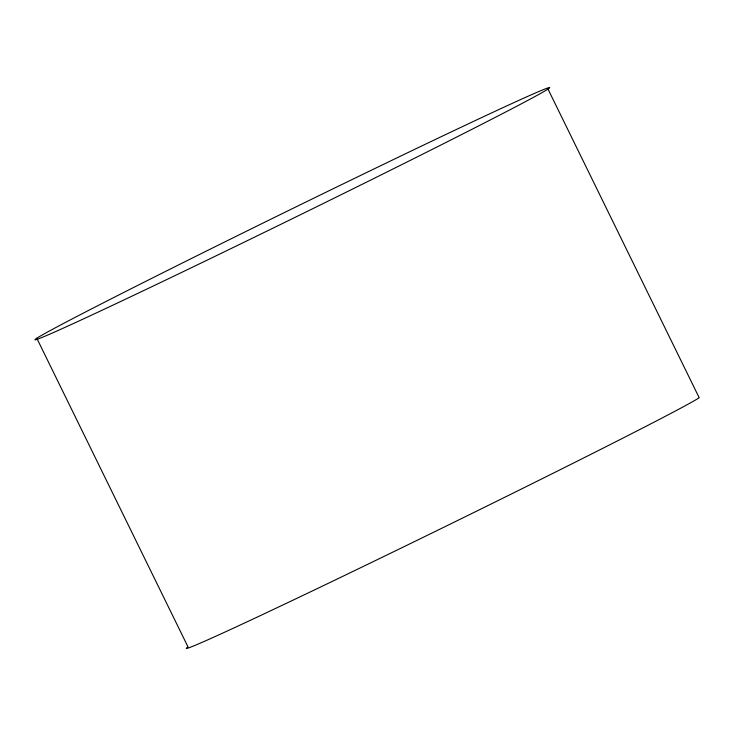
<?xml version="1.0" encoding="UTF-8"?>
<svg xmlns="http://www.w3.org/2000/svg" width="736" height="736" viewBox="0 0 736 736"><rect width="100%" height="100%" fill="white"/><g stroke="black" fill="none" stroke-linecap="round" stroke-linejoin="round"><path stroke-width="1.1" d="M547.98 89.056A286.479 4.499 -26.1 0 1 139.141 292.735A286.479 4.499 -26.1 0 1 190.044 259.182A286.479 4.499 -26.1 0 1 547.98 89.056L699.2 397.744A286.479 4.499 -26.1 0 1 414.221 541.714A286.479 4.499 -26.1 0 1 188.02 646.944L36.8 338.256"/></g></svg>
